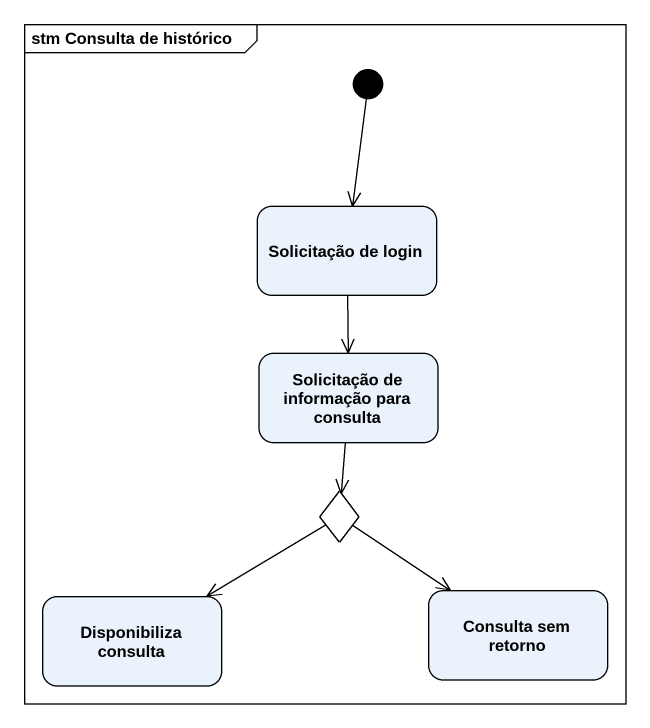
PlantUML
@startuml
mainframe stm Consulta de histórico
hide empty description
state "Solicitação de login" as Solicitação_de_login
state "Solicitação de informação para consulta" as Solicitação_de_informação
state choice1 <<choice>>
state "Disponibiliza consulta" as Disponibiliza_consulta
state "Consulta sem retorno" as Consulta_sem_retorno
[*] --> Solicitação_de_login
Solicitação_de_login --> Solicitação_de_informação
Solicitação_de_informação --> choice1
choice1 --> Disponibiliza_consulta
choice1 --> Consulta_sem_retorno
@enduml
